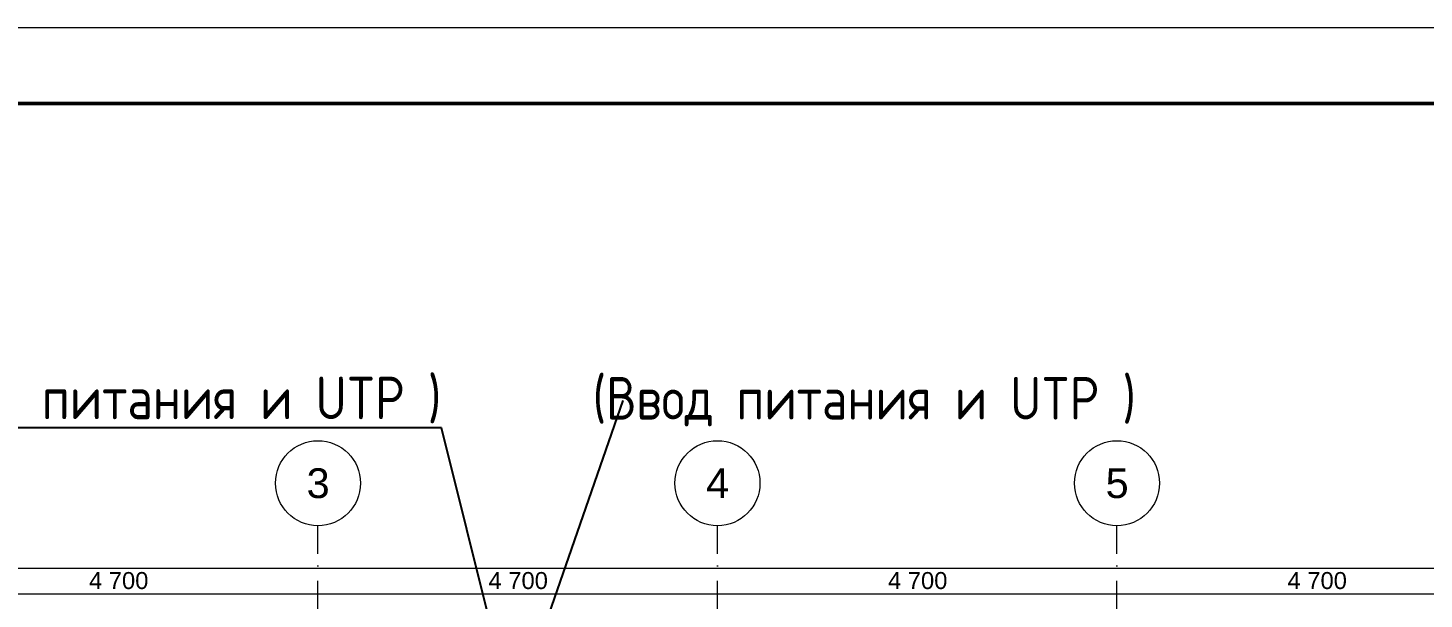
# Model space of a CAD drawing. Header units: millimetres. Extents: x 1499747 to 4230374, y -28481 to 441852.
# Drawn here: x 2437966 to 2454391, y 320420 to 327138 of the extents above; entities that cross this region are included whole.
import ezdxf
from ezdxf import colors
from ezdxf.entities.mleader import LeaderData, LeaderLine
from ezdxf.enums import TextEntityAlignment as Align
from ezdxf.math import Vec2, Vec3
from ezdxf.xclip import XClip

# ---------------------------------------------------------------- set-up
doc = ezdxf.new("R2010")
doc.units = ezdxf.units.MM
doc.header["$MEASUREMENT"] = 0
doc.header["$XCLIPFRAME"] = 0
doc.linetypes.add('Штрихпунктирная', pattern=[670.277762, 352.777767, -176.388884, 0, -141.111112])
for name, color, linetype, lineweight in [('13 этаж_25_Размер - Осевые Размеры_Ном._пера__1_Ном._пера__7', 7, 'Continuous', 18), ('13 этаж_25_Элемент Модели - Оси_Ном._пера__2_Ном._пера__8', 8, 'Continuous', 18), ('ТП', 250, 'Continuous', 30)]:
    doc.layers.add(name, color=color, linetype=linetype, lineweight=lineweight)
doc.layers.add('Чертеж и Рисунок', color=7, linetype='Continuous')
doc.styles.add('ISOCPEUR_4', font='isocpeur.ttf', dxfattribs={"width": 0.85, "height": 250})
doc.styles.add('СГЕНЕРИР_СТИЛЬ_2', font='arial.ttf')
doc.styles.add('СПДС', font='isocpeur.ttf', dxfattribs={"width": 0.9})

# ---------------------------------------------------------------- blocks, each defined once
blk = doc.blocks.new('Чертеж_4_25', base_point=(1186000, 29700))
at = {"layer": '13 этаж_25_Размер - Осевые Размеры_Ном._пера__1_Ном._пера__7', "linetype": 'Continuous'}
for p, q in [((1162405, 49464), (1214205, 49464)), ((1167105, 49164), (1171805, 49164)), ((1171805, 49164), (1171805, 49164)), ((1171805, 49164), (1171805, 49164)), ((1171805, 49164), (1171805, 49164)), ((1171805, 49164), (1176505, 49164)), ((1171805, 49164), (1171805, 49164)), ((1176505, 49164), (1176505, 49164)), ((1176505, 49164), (1176505, 49164)), ((1176505, 49164), (1176505, 49164)), ((1176505, 49164), (1181205, 49164)), ((1176505, 49164), (1176505, 49164)), ((1181205, 49164), (1181205, 49164)), ((1181205, 49164), (1181205, 49164)), ((1181205, 49164), (1181205, 49164)), ((1181205, 49164), (1185905, 49164)), ((1181205, 49164), (1181205, 49164))]:
    blk.add_line(p, q, dxfattribs=at)
at = {"layer": '13 этаж_25_Элемент Модели - Оси_Ном._пера__2_Ном._пера__8', "linetype": 'Штрихпунктирная'}
for p, q in [((1171805, 48964), (1171805, 49964)), ((1176505, 48964), (1176505, 49964)), ((1181205, 48964), (1181205, 49964))]:
    blk.add_line(p, q, dxfattribs=at)
at = {"layer": '13 этаж_25_Элемент Модели - Оси_Ном._пера__2_Ном._пера__8', "linetype": 'Continuous'}
for centre in [(1171805, 50464), (1176505, 50464), (1181205, 50464)]:
    blk.add_circle(centre, 500, dxfattribs=at)
at = {"layer": '13 этаж_25_Размер - Осевые Размеры_Ном._пера__1_Ном._пера__7', "linetype": 'Continuous', "char_height": 200, "attachment_point": 7, "style": 'СГЕНЕРИР_СТИЛЬ_2'}
for insert in [(1169111, 49216), (1173811, 49216), (1178511, 49216), (1183211, 49216)]:
    blk.add_mtext('\\A1;{\\pql;\\fArial|b0|i0|c204|p0;\\W1.000000;4\xa0700}', dxfattribs=dict(at, insert=insert))
at = {"layer": '13 этаж_25_Элемент Модели - Оси_Ном._пера__2_Ном._пера__8', "linetype": 'Continuous', "char_height": 350, "attachment_point": 1, "style": 'СГЕНЕРИР_СТИЛЬ_2'}
for s, insert in [('\\A1;{\\pql;\\fArial|b0|i0|c204|p0;\\W1.000000;3}', (1171671, 50639)), ('\\A1;{\\pql;\\fArial|b0|i0|c204|p0;\\W1.000000;4}', (1176371, 50639)), ('\\A1;{\\pql;\\fArial|b0|i0|c204|p0;\\W1.000000;5}', (1181071, 50639))]:
    blk.add_mtext(s, dxfattribs=dict(at, insert=insert))
blk = doc.blocks.new('*U32')
at = {"lineweight": 0}
blk.add_lwpolyline([(-415, -5), (5, -5), (5, 292), (-415, 292)], close=True, dxfattribs=at)
at = {"color": 0, "linetype": 'Continuous', "lineweight": 50}
blk.add_lwpolyline([(-395, 287), (0, 287), (0, 0), (-395, 0)], close=True, dxfattribs=at)
at = {"style": 'СПДС'}
for tag, p in [('ШИФР_ПРОЕКТА_ЛИСТ2', (-65, 7.5)), ('ЛИСТ_второй', (-5, 5))]:
    blk.add_attdef(tag, text='', height=2.5, dxfattribs=at).set_placement(p, align=Align.MIDDLE_CENTER)

msp = doc.modelspace()

# ---------------------------------------------------------------- block references
at = {"layer": 'Чертеж и Рисунок', "linetype": 'Continuous'}
ref = msp.add_blockref('Чертеж_4_25', (2455572.80168, 301019.07632), dxfattribs=at)
XClip(ref).set_block_clipping_path([(1144000, 0), (1228000, 59400.0000000006)])

# ---------------------------------------------------------------- next in the draw order: block references
at = {"lineweight": 0, "xscale": 178.1472622323158, "yscale": 178.1472622323158, "zscale": 178.1472622323158}
msp.add_blockref('*U32', (2493498.46352, 275118.52376), dxfattribs=at)

# ---------------------------------------------------------------- next in the draw order: leaders
at = {"layer": 'ТП', "lineweight": 30}
ml = msp.add_multileader_mtext('Standard', dxfattribs=at)
ml.set_content('(Ввод питания и UTP )', color=256, style='ISOCPEUR_4')
ml.set_leader_properties()
ml.build(insert=Vec2(0, 0))
ml.multileader.update_dxf_attribs({"text_right_attachment_type": 6, "dogleg_length": 0.00000000013, "arrow_head_size": 0.18})
ctx = ml.context
ctx.base_point, ctx.char_height, ctx.arrow_head_size, ctx.landing_gap_size, ctx.plane_origin = Vec3(2436794.87938, 322760.39032), 500, 0.18, 0.09, Vec3(2441841.67933, 328593.1777)
ctx.right_attachment, ctx.text_align_type = 6, 2
notes = []
notes.append((ctx, [(1, (1, 1, 0), (2442830.05938, 322435.39032), (-1, 0), 0.00000000013, [(0, [(2443677.4918, 319033.12708)], 0, [])])]))
ctx.mtext.insert, ctx.mtext.alignment, ctx.mtext.flow_direction = Vec3(2442829.96938, 323035.39032), 3, 5
ml = msp.add_multileader_mtext('Standard', dxfattribs=at)
ml.set_content('(Ввод питания и UTP )', color=256, style='ISOCPEUR_4')
ml.set_leader_properties()
ml.build(insert=Vec2(0, 0))
ml.multileader.update_dxf_attribs({"text_right_attachment_type": 6, "dogleg_length": 0.00000000013, "arrow_head_size": 0.18})
ctx = ml.context
ctx.base_point, ctx.char_height, ctx.arrow_head_size, ctx.landing_gap_size, ctx.plane_origin = Vec3(2444966.70578, 322756.54225), 500, 0.18, 0.09, Vec3(2441841.67933, 328593.1777)
ctx.right_attachment, ctx.text_align_type = 6, 2
notes.append((ctx, [(0, (1, 1, 0), (2444966.70578, 322756.54225), (1, 0), 0.00000000013, [(0, [(2443677.4918, 319033.12708)], 0, [])])]))
ctx.mtext.insert, ctx.mtext.alignment, ctx.mtext.flow_direction = Vec3(2451001.79578, 323031.54225), 3, 5
for ctx, leaders in notes:
    for number, flags, end, landing, length, lines in leaders:
        leader = LeaderData()
        leader.index, (leader.has_last_leader_line, leader.has_dogleg_vector, leader.attachment_direction) = number, flags
        leader.last_leader_point, leader.dogleg_vector, leader.dogleg_length = Vec3(end), Vec3(landing), length
        for number, points, colour, breaks in lines:
            line = LeaderLine()
            line.index, line.vertices, line.color, line.breaks = number, Vec3.list(points), colors.encode_raw_color(colour), breaks
            leader.lines.append(line)
        ctx.leaders.append(leader)

doc.saveas('drawing.dxf')
